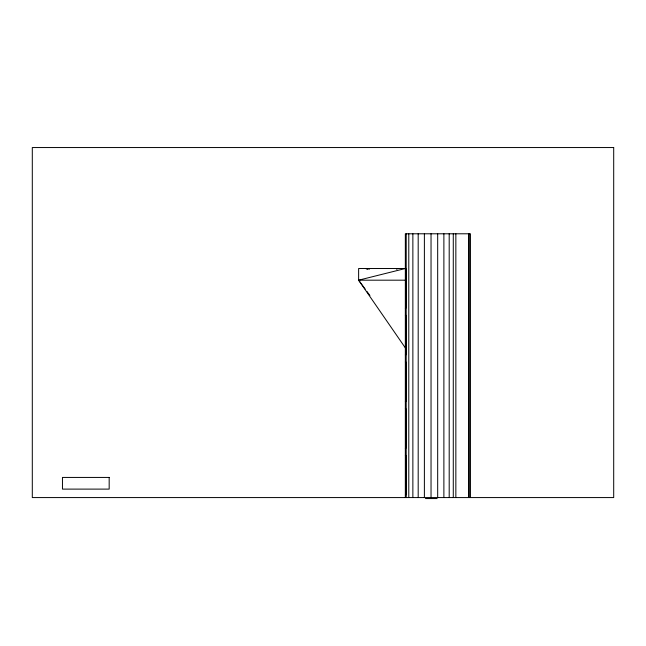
<?xml version="1.0" encoding="UTF-8"?>
<svg xmlns="http://www.w3.org/2000/svg" width="646" height="646" viewBox="0 0 646 646"><rect width="100%" height="100%" fill="white"/><g stroke="black" fill="none" stroke-linecap="round" stroke-linejoin="round"><path stroke-width="0.97" d="M396.434 269.148L398.34 268.51M405.341 308.223L405.841 308.223L405.841 268.51L358.627 268.51L358.627 280.186L405.341 268.51M405.308 347.839L358.627 280.186L405.341 280.186M405.341 315.224L405.841 315.224L405.841 354.937L405.341 354.937M405.341 361.938L405.841 361.938L405.841 401.65L405.341 401.65M405.341 408.643L405.841 408.643L405.841 448.356L405.341 448.356M405.341 455.357L405.841 455.357L405.841 495.07L405.341 495.07M425.448 498.567L437.116 498.567M369.488 269.124L365.628 268.51L367.542 269.148M358.627 280.186L365.16 289.053M366.944 291.467L369.916 295.497M470.45 497.573L470.45 233.787L405.341 233.787L405.341 497.573M469.335 233.787L469.335 497.573M468.487 233.787L468.487 497.573M455.85 233.787L455.85 497.573M453.282 233.787L453.282 497.573M449.196 233.787L449.196 497.573M443.883 233.787L443.883 497.573M437.681 233.787L437.681 497.573M431.035 233.787L431.035 497.573M424.382 233.787L424.382 497.573M418.188 233.787L418.188 497.573M412.867 233.787L412.867 497.573M408.781 233.787L408.781 497.573M406.213 233.787L406.213 497.573M613.7 147.546L32.3 147.546L32.3 497.573L613.7 497.573L613.7 147.546M109.174 477.434L62.46 477.434L62.46 489.111L109.174 489.111L109.174 477.434"/></g></svg>
